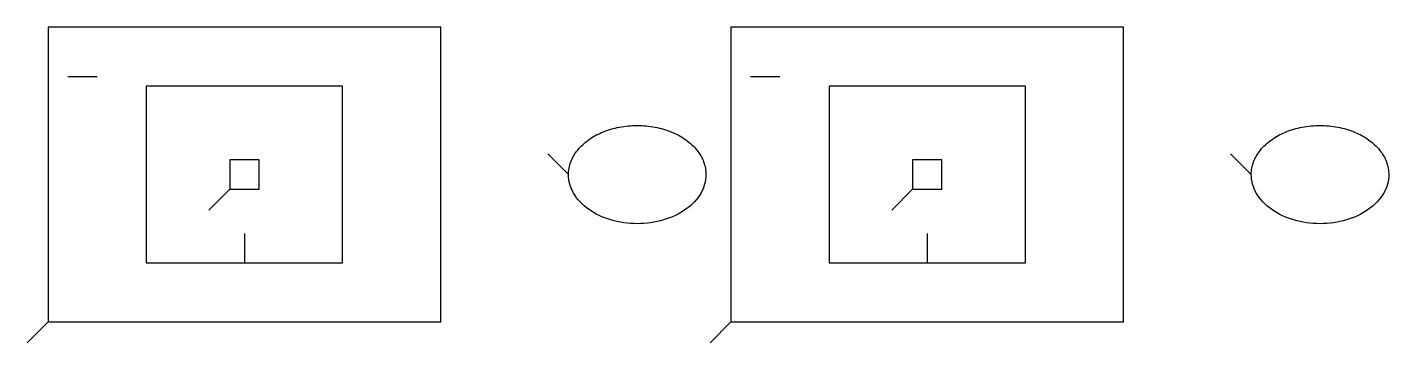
# Model space of a CAD drawing. Header units: millimetres. Extents: x 1 to 140, y 1 to 33.
import ezdxf

# ---------------------------------------------------------------- set-up
doc = ezdxf.new("R2010")
doc.units = ezdxf.units.MM
doc.layers.add('CUT', color=7, linetype='CONTINUOUS', true_color=0x000000)
doc.layers.add('LEADIN', color=1, linetype='CONTINUOUS', true_color=0xff0000)

msp = doc.modelspace()

# ---------------------------------------------------------------- linework, layer by layer
at = {"layer": 'CUT'}
for p, q in [((5.326539, 28.326539), (8.326539, 28.326539)), ((74.858078, 28.326539), (77.858078, 28.326539))]:
    msp.add_line(p, q, dxfattribs=at)
for points in [[(3.326539, 3.326539), (43.326539, 3.326539), (43.326539, 33.326539), (3.326539, 33.326539)], [(72.858078, 3.326539), (112.858078, 3.326539), (112.858078, 33.326539), (72.858078, 33.326539)], [(23.326539, 9.326539), (33.326539, 9.326539), (33.326539, 27.326539), (13.326539, 27.326539), (13.326539, 9.326539)], [(92.858078, 9.326539), (102.858078, 9.326539), (102.858078, 27.326539), (82.858078, 27.326539), (82.858078, 9.326539)], [(21.826539, 16.826539), (24.826539, 16.826539), (24.826539, 19.826539), (21.826539, 19.826539)], [(91.358078, 16.826539), (94.358078, 16.826539), (94.358078, 19.826539), (91.358078, 19.826539)]]:
    msp.add_lwpolyline(points, close=True, dxfattribs=at)
for points in [[(56.326539, 18.326539), (56.326539, 17.66993), (56.507599, 17.01975), (56.859382, 16.413122), (57.211165, 15.806494), (57.726781, 15.255298), (58.376792, 14.791005), (59.026802, 14.326712), (59.798476, 13.958415), (60.647755, 13.707141), (61.497034, 13.455868), (62.407286, 13.326539), (63.326539, 13.326539), (64.245792, 13.326539), (65.156044, 13.455868), (66.005323, 13.707141), (66.854602, 13.958415), (67.626276, 14.326712), (68.276286, 14.791005), (68.926297, 15.255298), (69.441913, 15.806494), (69.793696, 16.413122), (70.145479, 17.01975), (70.326539, 17.66993), (70.326539, 18.326539), (70.326539, 18.763495), (70.246349, 19.198567), (70.08802, 19.620634), (69.92969, 20.042702), (69.694586, 20.448124), (69.388717, 20.826539), (69.082847, 21.204954), (68.708851, 21.553098), (68.276286, 21.862073), (67.843722, 22.171048), (67.356321, 22.438188), (66.826539, 22.656666), (66.296757, 22.875144), (65.729167, 23.043075), (65.138272, 23.156168), (64.547378, 23.269261), (63.938278, 23.326539), (63.326539, 23.326539), (62.7148, 23.326539), (62.1057, 23.269261), (61.514806, 23.156168), (60.923911, 23.043075), (60.356321, 22.875144), (59.826539, 22.656666), (59.296757, 22.438188), (58.809356, 22.171048), (58.376792, 21.862073), (57.944227, 21.553098), (57.570231, 21.204954), (57.264361, 20.826539), (56.958492, 20.448124), (56.723388, 20.042702), (56.565058, 19.620634), (56.406729, 19.198567), (56.326539, 18.763495), (56.326539, 18.326539)], [(125.858078, 18.326539), (125.858078, 17.66993), (126.039138, 17.01975), (126.390921, 16.413122), (126.742704, 15.806494), (127.25832, 15.255298), (127.908331, 14.791005), (128.558341, 14.326712), (129.330015, 13.958415), (130.179294, 13.707141), (131.028573, 13.455868), (131.938825, 13.326539), (132.858078, 13.326539), (133.777331, 13.326539), (134.687583, 13.455868), (135.536862, 13.707141), (136.386141, 13.958415), (137.157815, 14.326712), (137.807825, 14.791005), (138.457836, 15.255298), (138.973452, 15.806494), (139.325235, 16.413122), (139.677018, 17.01975), (139.858078, 17.66993), (139.858078, 18.326539), (139.858078, 18.763495), (139.777888, 19.198567), (139.619559, 19.620634), (139.461229, 20.042702), (139.226125, 20.448124), (138.920256, 20.826539), (138.614386, 21.204954), (138.24039, 21.553098), (137.807825, 21.862073), (137.375261, 22.171048), (136.88786, 22.438188), (136.358078, 22.656666), (135.828296, 22.875144), (135.260706, 23.043075), (134.669811, 23.156168), (134.078917, 23.269261), (133.469817, 23.326539), (132.858078, 23.326539), (132.246339, 23.326539), (131.637239, 23.269261), (131.046345, 23.156168), (130.45545, 23.043075), (129.88786, 22.875144), (129.358078, 22.656666), (128.828296, 22.438188), (128.340895, 22.171048), (127.908331, 21.862073), (127.475766, 21.553098), (127.10177, 21.204954), (126.7959, 20.826539), (126.490031, 20.448124), (126.254927, 20.042702), (126.096597, 19.620634), (125.938268, 19.198567), (125.858078, 18.763495), (125.858078, 18.326539)]]:
    msp.add_open_spline(points, degree=3, knots=[0, 0, 0, 0, 1, 1, 1, 2, 2, 2, 3, 3, 3, 4, 4, 4, 5, 5, 5, 6, 6, 6, 7, 7, 7, 8, 8, 8, 9, 9, 9, 10, 10, 10, 11, 11, 11, 12, 12, 12, 13, 13, 13, 14, 14, 14, 15, 15, 15, 16, 16, 16, 17, 17, 17, 18, 18, 18, 19, 19, 19, 20, 20, 20, 20], dxfattribs=at)
at = {"layer": 'LEADIN'}
for p, q in [((54.205219, 20.447859), (56.326539, 18.326539)), ((123.736758, 20.447859), (125.858078, 18.326539)), ((19.705219, 14.705219), (21.826539, 16.826539)), ((89.236758, 14.705219), (91.358078, 16.826539)), ((23.326539, 12.326539), (23.326539, 9.326539)), ((92.858078, 12.326539), (92.858078, 9.326539)), ((1.205219, 1.205219), (3.326539, 3.326539)), ((70.736758, 1.205219), (72.858078, 3.326539))]:
    msp.add_line(p, q, dxfattribs=at)

doc.saveas('drawing.dxf')
